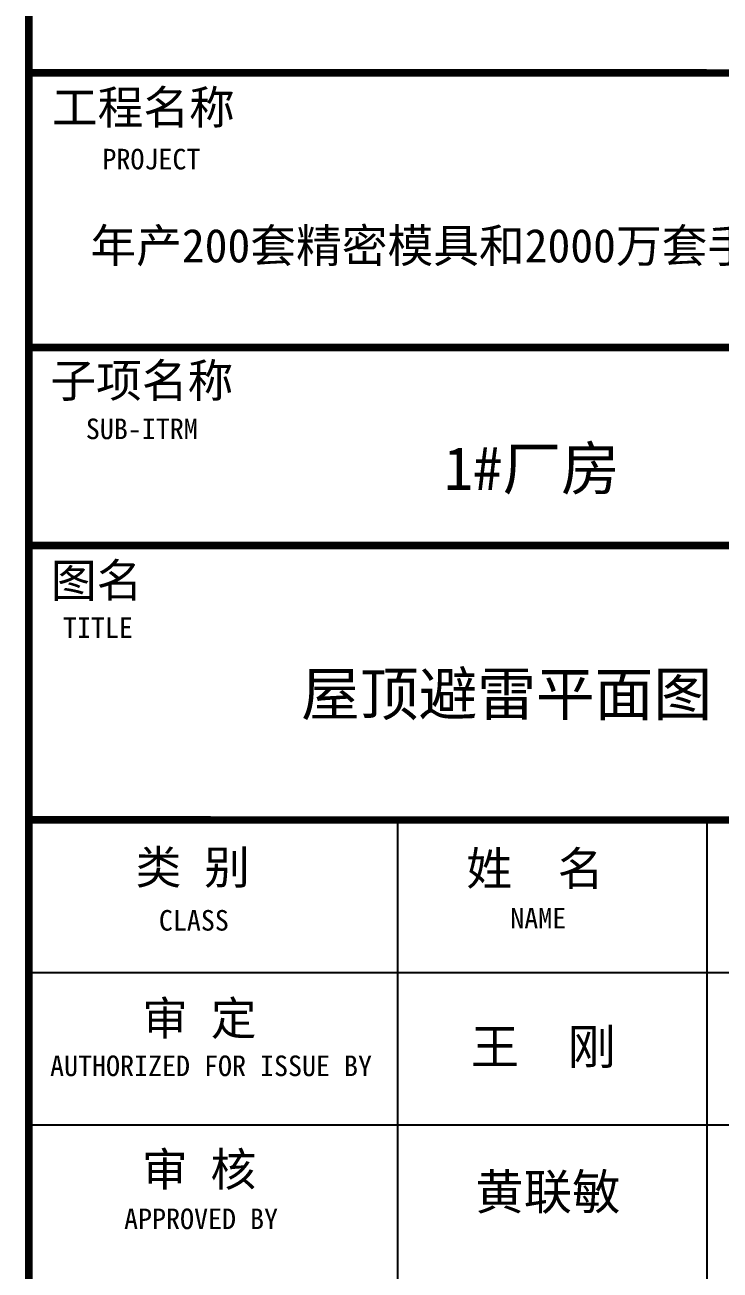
# Model space of a CAD drawing. Extents: x 4929870 to 5205508, y 4505833 to 4862647.
# Drawn here: x 5192245 to 5200000, y 4807073 to 4820957 of the extents above; entities that cross this region are included whole.
import ezdxf
from ezdxf.enums import TextEntityAlignment as Align

# ---------------------------------------------------------------- set-up
doc = ezdxf.new("R2010")
doc.units = 0
doc.header["$LTSCALE"] = 1000
doc.header["$MEASUREMENT"] = 0
for name, color, linetype in [('46', 7, 'CONTINUOUS'), ('PUB_TEXT', 7, 'CONTINUOUS'), ('PUB_TITLE', 4, 'CONTINUOUS')]:
    doc.layers.add(name, color=color, linetype=linetype)
doc.styles.add('TQ', font='')
doc.styles.get('TQ').set_extended_font_data('SimSun')

msp = doc.modelspace()

# ---------------------------------------------------------------- linework, layer by layer
at = {"layer": 'PUB_TITLE'}
for p, q in [((5196403, 4800191.7), (5196403.7, 4812091.6)), ((5199854, 4800191.5), (5199854.7, 4812091.4)), ((5192289.6, 4810391.9), (5203509.6, 4810391.2)), ((5192289.5, 4808691.9), (5203509.5, 4808691.2))]:
    msp.add_line(p, q, dxfattribs=at)
at = {"layer": 'PUB_TITLE', "lineweight": 40, "const_width": 85, "elevation": 0}
for points in [[(5192292.8, 4860647.7), (5192287.8, 4780648.2)], [(5192292.8, 4860647.7), (5192287.8, 4780648.2)], [(5192290.3, 4820421.8), (5203510.2, 4820421.1)], [(5192290.1, 4817361.8), (5203510, 4817361.2)], [(5192289.9, 4815151.9), (5203509.9, 4815151.2)], [(5192289.7, 4812091.9), (5203509.7, 4812091.2)]]:
    msp.add_lwpolyline(points, dxfattribs=at)

# ---------------------------------------------------------------- texts
at = {"layer": '46', "linetype": 'Continuous', "style": 'TQ'}
for s, p in [('1#厂房', (5197900.1, 4815772, 0)), ('屋顶避雷平面图', (5197618.4, 4813257, 0))]:
    msp.add_text(s, height=480, rotation=359.99644, dxfattribs=at).set_placement(p, align=Align.CENTER)
at = {"layer": 'PUB_TEXT', "style": 'TQ'}
msp.add_text('年产200套精密模具和2000万套手机配件项目', height=373.998, rotation=359.99644, dxfattribs=at).set_placement((5197947.3, 4818309.2, 0), align=Align.CENTER)
for s, p in [('王  刚', (5197217.6, 4809366.4, 0)), ('黄联敏', (5197268.7, 4807747.6, 0))]:
    msp.add_text(s, height=396, dxfattribs=at).set_placement(p)
at = {"layer": 'PUB_TEXT', "attachment_point": 1, "rotation": 359.99644, "style": 'TQ'}
for s, insert, char_height, width in [('工程名称', (5192546.2, 4820225.6, 0), 374, 2223.587), ('PROJECT', (5193110.2, 4819575.6, 0), 229.5, 4799.073), ('子项名称', (5192529.7, 4817179.5, 0), 374, 2223.587), ('SUB-ITRM', (5192924.9, 4816567.7, 0), 229.5, 4799.073), ('图名', (5192535.6, 4814950, 0), 374, 2223.587), ('TITLE', (5192669.1, 4814351.1, 0), 229.5, 4799.073), ('类 别', (5193479.8, 4811751.8, 0), 374, 2223.587), ('姓  名', (5197169.2, 4811737.8, 0), 374, 2324.956), ('CLASS', (5193739.5, 4811087.5, 0), 229.5, 4799.073), ('NAME', (5197659.1, 4811111.7, 0), 229.5, 4799.073), ('审 定', (5193553.9, 4810067.4, 0), 374, 1610.672), ('AUTHORIZED FOR ISSUE BY', (5192526.1, 4809465.3, 0), 229.499, 4799.073), ('审 核', (5193550.7, 4808382.5, 0), 374, 2855.695), ('APPROVED BY', (5193351.6, 4807758.8, 0), 229.499, 4799.073)]:
    msp.add_mtext(s, dxfattribs=dict(at, insert=insert, char_height=char_height, width=width))

doc.saveas('drawing.dxf')
